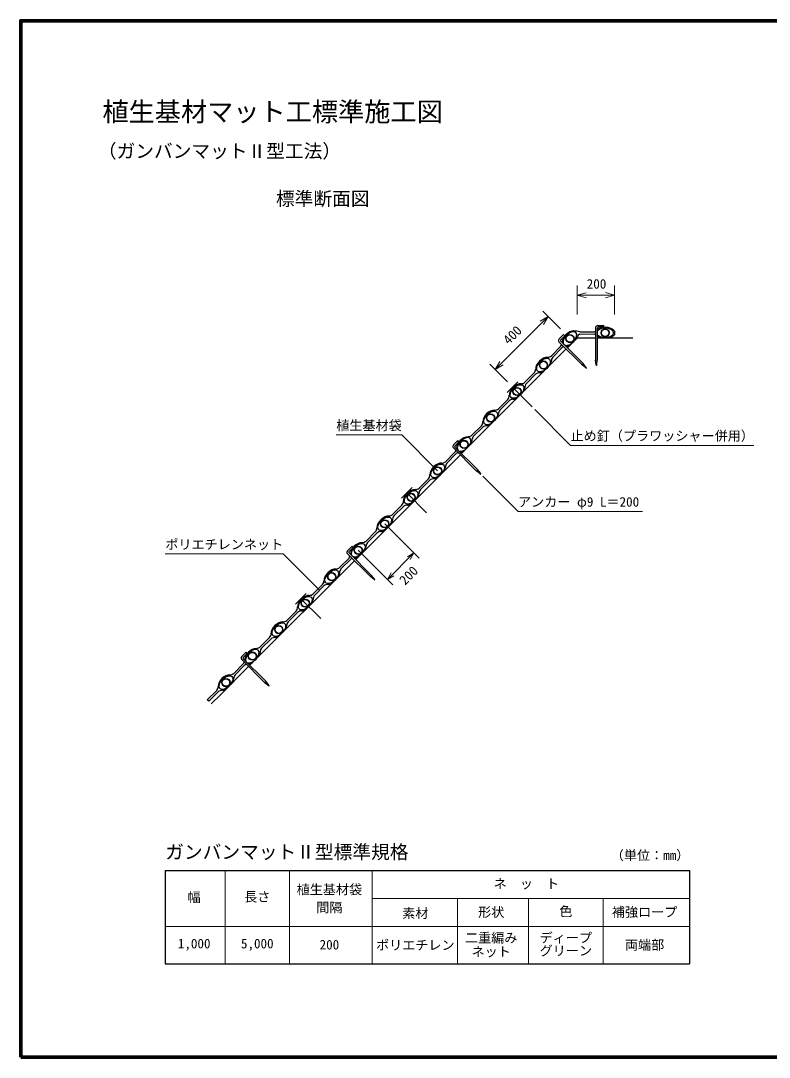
# Model space of a CAD drawing. Units: millimetres, scale not verified. Extents: x 200 to 8200, y 200 to 5838.
# Drawn here: x 200 to 4200, y 200 to 5740 of the extents above; entities that cross this region are included whole.
import ezdxf
from ezdxf.enums import TextEntityAlignment as Align

# ---------------------------------------------------------------- set-up
doc = ezdxf.new("R2010")
doc.units = ezdxf.units.MM
doc.header["$LTSCALE"] = 20
for name, color, linetype in [('C-MTR', 5, 'Continuous'), ('C-MTR-TXT', 5, 'Continuous'), ('C-TTL-TXT', 7, 'Continuous')]:
    doc.layers.add(name, color=color, linetype=linetype)
for name, color, linetype, lineweight in [('C-MTR-FRAM', 5, 'Continuous', 25), ('C-MTR-LINE', 5, 'Continuous', 13), ('C-STR', 7, 'Continuous', 25), ('C-STR-DIM', 1, 'Continuous', 13), ('C-STR-HTXT', 1, 'Continuous', 13), ('C-TTL', 2, 'Continuous', 70)]:
    doc.layers.add(name, color=color, linetype=linetype, lineweight=lineweight)
doc.styles.add('ＭＳ ゴシック', font='')
doc.styles.get('ＭＳ ゴシック').set_extended_font_data('MS Gothic')

msp = doc.modelspace()

# ---------------------------------------------------------------- linework, layer by layer
at = {"layer": 'C-MTR-FRAM'}
for p, q in [((972.24, 1198.6), (972.24, 698.6)), ((972.24, 1198.6), (3773.16, 1198.6)), ((3773.16, 1198.6), (3773.16, 698.6)), ((972.24, 698.6), (3773.16, 698.6))]:
    msp.add_line(p, q, dxfattribs=at)
at = {"layer": 'C-MTR-LINE'}
for p, q in [((1292.24, 1198.6), (1292.24, 698.6)), ((1636.77, 1198.6), (1636.77, 698.6)), ((2078.85, 1198.6), (2078.85, 698.6)), ((2078.85, 1048.6), (3773.16, 1048.6)), ((2534.85, 1048.6), (2534.85, 698.6)), ((2913.16, 1048.6), (2913.16, 698.6)), ((3313.16, 1048.6), (3313.16, 698.6)), ((972.24, 898.6), (3773.16, 898.6))]:
    msp.add_line(p, q, dxfattribs=at)
at = {"layer": 'C-STR'}
for p, q in [((3271.94, 4101.53), (3271.94, 3926.43)), ((3283.46, 4110.42), (3316.41, 4110.42)), ((3316.41, 4101.42), (3286.35, 4101.42)), ((3316.41, 4101.42), (3316.41, 4110.42)), ((3077.65, 4038.98), (3100.94, 4062.28)), ((3107.3, 4055.92), (3086.06, 4034.66)), ((3107.3, 4055.92), (3100.94, 4062.28)), ((3121.7, 3991.59), (3174.43, 4044.32)), ((3174.43, 4044.32), (3271.94, 4044.32)), ((3174.67, 4049.27), (3174.81, 4049.71)), ((3188.16, 4076.94), (3266.02, 4076.94)), ((3188.16, 4065.55), (3266.2, 4065.83)), ((3280.94, 4096.43), (3280.94, 3926.43)), ((3280.94, 4044.32), (3373.59, 4044.32)), ((3373.59, 4081.04), (3373.59, 4061.28)), ((3373.59, 4044.29), (3470.47, 4044.29)), ((3035.5, 3948.85), (3085.22, 3998.57)), ((3042.8, 3941.56), (3092.36, 3991.13)), ((3075.79, 4024.55), (3199.64, 3900.77)), ((3085.76, 4027.31), (3206, 3907.14)), ((3100.79, 3999.56), (3100.79, 3999.56)), ((2555.59, 3426.33), (3114.82, 3985.55)), ((3219.44, 3885.22), (3199.64, 3900.77)), ((3221.56, 3887.34), (3206, 3907.14)), ((3219.44, 3885.22), (3224.04, 3882.75)), ((3224.04, 3882.75), (3221.56, 3887.34)), ((3274.94, 3901.43), (3271.94, 3926.43)), ((3274.94, 3901.43), (3276.44, 3896.43)), ((3276.44, 3896.43), (3277.94, 3901.43)), ((3277.94, 3901.43), (3280.94, 3926.43)), ((2894.08, 3807.43), (2944.38, 3857.74)), ((2901.38, 3800.13), (2951.68, 3850.45)), ((2855.59, 3809.97), (2799.02, 3753.4)), ((2933.37, 3675.62), (2827.3, 3781.68)), ((2752.66, 3666.01), (2802.96, 3716.32)), ((2759.96, 3658.71), (2810.26, 3709.02)), ((2611.24, 3524.59), (2661.54, 3574.9)), ((2618.53, 3517.29), (2668.83, 3567.6)), ((2512.24, 3473.02), (2535.53, 3496.32)), ((2541.89, 3489.96), (2535.53, 3496.32)), ((2510.38, 3458.59), (2634.23, 3334.81)), ((2520.35, 3461.35), (2640.59, 3341.18)), ((2541.89, 3489.96), (2520.64, 3468.7)), ((1989.91, 2860.64), (2549.13, 3419.86)), ((2469.82, 3383.17), (2520.12, 3433.47)), ((2477.11, 3375.87), (2527.41, 3426.18)), ((2654.03, 3319.26), (2634.23, 3334.81)), ((2656.15, 3321.39), (2640.59, 3341.18)), ((2328.39, 3241.75), (2378.7, 3292.05)), ((2335.69, 3234.45), (2385.99, 3284.76)), ((2654.03, 3319.26), (2658.63, 3316.79)), ((2658.63, 3316.79), (2656.15, 3321.39)), ((2291.03, 3244.57), (2234.46, 3188)), ((2368.81, 3110.22), (2262.74, 3216.28)), ((2186.97, 3100.33), (2237.28, 3150.63)), ((2194.27, 3093.03), (2244.57, 3143.34)), ((2045.55, 2958.9), (2095.86, 3009.21)), ((2052.85, 2951.61), (2103.15, 3001.92)), ((1944.69, 2892.91), (2068.54, 2769.13)), ((1946.55, 2907.33), (1969.84, 2930.64)), ((1954.66, 2895.67), (2074.91, 2775.49)), ((1976.21, 2924.28), (1954.96, 2903.01)), ((1976.21, 2924.28), (1969.84, 2930.64)), ((1424.22, 2294.95), (1983.44, 2854.18)), ((1904.13, 2817.48), (1954.44, 2867.79)), ((1911.43, 2810.19), (1961.73, 2860.5)), ((2090.47, 2755.7), (2074.91, 2775.49)), ((1762.71, 2676.06), (1813.01, 2726.37)), ((1770.01, 2668.76), (1820.31, 2719.08)), ((2088.35, 2753.58), (2068.54, 2769.13)), ((2088.35, 2753.58), (2092.94, 2751.1)), ((2092.94, 2751.1), (2090.47, 2755.7)), ((1725.34, 2678.88), (1668.77, 2622.31)), ((1803.12, 2544.53), (1697.06, 2650.6)), ((1621.29, 2534.64), (1671.59, 2584.95)), ((1628.58, 2527.34), (1678.88, 2577.65)), ((1479.87, 2393.22), (1530.17, 2443.52)), ((1487.16, 2385.92), (1537.46, 2436.23)), ((1379.01, 2327.22), (1502.86, 2203.44)), ((1380.87, 2341.65), (1404.16, 2364.95)), ((1388.98, 2329.98), (1509.22, 2209.81)), ((1410.52, 2358.59), (1389.27, 2337.33)), ((1410.52, 2358.59), (1404.16, 2364.95)), ((1455.62, 2326.35), (1458.32, 2329.19)), ((1268.66, 2139.39), (1417.76, 2288.49)), ((1338.44, 2251.8), (1388.75, 2302.1)), ((1345.74, 2244.5), (1396.04, 2294.81)), ((1197.02, 2110.38), (1247.33, 2160.68)), ((1522.66, 2187.89), (1502.86, 2203.44)), ((1524.78, 2190.01), (1509.22, 2209.81)), ((1522.66, 2187.89), (1527.26, 2185.42)), ((1527.26, 2185.42), (1524.78, 2190.01)), ((1204.32, 2103.08), (1197.02, 2110.38)), ((1204.32, 2103.08), (1254.62, 2153.39)), ((1218.33, 2089.07), (1268.66, 2139.39))]:
    msp.add_line(p, q, dxfattribs=at)
at = {"layer": 'C-STR', "color": 3}
for centre, radius in [((3134.9, 4041.18), 22), ((3134.9, 4041.18), 20), ((3323.18, 4071.44), 22), ((3323.18, 4071.44), 20), ((2993.48, 3899.76), 22), ((2993.48, 3899.76), 20), ((2852.06, 3758.34), 22), ((2852.06, 3758.34), 20), ((2710.64, 3616.92), 22), ((2710.64, 3616.92), 20), ((2569.21, 3475.5), 22), ((2569.21, 3475.5), 20), ((2427.79, 3334.07), 22), ((2427.79, 3334.07), 20), ((2286.37, 3192.65), 22), ((2286.37, 3192.65), 20), ((2144.95, 3051.23), 22), ((2144.95, 3051.23), 20), ((2003.53, 2909.81), 22), ((2003.53, 2909.81), 20), ((1862.11, 2768.39), 22), ((1862.11, 2768.39), 20), ((1720.69, 2626.97), 22), ((1720.69, 2626.97), 20), ((1579.26, 2485.55), 22), ((1579.26, 2485.55), 20), ((1437.84, 2344.13), 22), ((1437.84, 2344.13), 20), ((1296.42, 2202.7), 22), ((1296.42, 2202.7), 20)]:
    msp.add_circle(centre, radius, dxfattribs=at)
at = {"layer": 'C-STR'}
for centre, radius, start, end in [((3283.62, 4098.3), 12.12, 90.74558, 164.52089), ((3285.94, 4096.43), 5, 85.32404, 180), ((3109.98, 3707.89), 377.24, 78.03902, 83.15981), ((3194.86, 4046.37), 20.32, 109.23837, 170.54034), ((3247.34, 4108.79), 36.92, 300.38334, 311.77858), ((3247.34, 4034.09), 36.92, 48.22142, 59.28738), ((3404.78, 4010.12), 59.92, 121.36448, 132.45031), ((3394.75, 4117.32), 41.99, 229.62006, 239.74532), ((3086.33, 4030.53), 12.12, 135.76262, 209.53793), ((3089.29, 4030.85), 5, 130.3409, 225.01704), ((3054.6, 4023.06), 39.21, 321.35838, 339.1595), ((3117.27, 3960.06), 39.82, 110.86609, 128.7273), ((3054.6, 4023.06), 39.21, 354.70157, 355.51184), ((3118.7, 3952.56), 47.44, 93.36242, 96.42887), ((3112.1, 4054.67), 54.9, 273.99244, 294.43028), ((3012.57, 3977.79), 36.92, 273.81739, 308.39775), ((3012.57, 3977.79), 36.92, 273.81739, 284.61666), ((3071.73, 3918.62), 36.92, 141.60225, 177.51137), ((2915.44, 3880.67), 36.92, 321.60225, 356.23923), ((3091.33, 3915.68), 56.66, 175.39434, 178.90093), ((2974.61, 3821.51), 36.92, 103.87438, 128.39775), ((2974.72, 3823.1), 35.41, 91.75271, 105.43758), ((2871.15, 3836.37), 36.92, 273.81739, 308.39775), ((2930.31, 3777.2), 36.92, 141.60225, 179.50989), ((2774.02, 3739.25), 36.92, 321.60225, 359.50989), ((2833.19, 3680.09), 36.92, 90.49011, 128.39775), ((2729.73, 3694.95), 36.92, 273.81739, 308.39775), ((2788.89, 3635.78), 36.92, 141.60225, 179.50989), ((2632.6, 3597.83), 36.92, 321.60225, 359.50989), ((2691.77, 3538.67), 36.92, 90.49011, 128.39775), ((2596.71, 3448), 68.94, 94.94617, 175.25566), ((2588.31, 3553.52), 36.92, 273.81739, 308.39775), ((2647.47, 3494.36), 36.92, 141.60225, 179.50989), ((2520.92, 3464.57), 12.12, 135.76262, 209.53793), ((2523.88, 3464.89), 5, 130.3409, 225.01704), ((2491.18, 3456.41), 36.92, 321.60225, 339.18046), ((2446.88, 3412.1), 36.92, 273.81739, 308.39775), ((2550.34, 3397.25), 36.92, 110.81129, 128.39775), ((2550.34, 3397.25), 36.92, 90.49011, 94.18943), ((2506.05, 3352.94), 36.92, 141.60225, 179.50989), ((2349.76, 3314.99), 36.92, 321.60225, 359.50989), ((2408.92, 3255.83), 36.92, 90.49011, 128.39775), ((2305.46, 3270.68), 36.92, 273.81739, 308.39775), ((2364.63, 3211.52), 36.92, 141.60225, 179.50989), ((2208.34, 3173.57), 36.92, 321.60225, 359.50989), ((2267.5, 3114.4), 36.92, 90.49011, 128.39775), ((2164.04, 3129.26), 36.92, 273.81739, 308.39775), ((2223.2, 3070.1), 36.92, 141.60225, 179.50989), ((2066.92, 3032.15), 36.92, 321.60225, 359.50989), ((2126.08, 2972.98), 36.92, 90.49011, 128.39775), ((2031.02, 2882.32), 68.94, 94.94617, 175.25566), ((2022.62, 2987.84), 36.92, 273.81739, 308.39775), ((2081.78, 2928.68), 36.92, 141.60225, 179.50989), ((1955.23, 2898.88), 12.12, 135.76262, 209.53793), ((1958.2, 2899.2), 5, 130.3409, 225.01704), ((1925.5, 2890.73), 36.92, 321.60225, 339.18046), ((1984.66, 2831.56), 36.92, 110.81129, 128.39775), ((1981.16, 2921.67), 53.3, 270.85968, 292.79001), ((1881.2, 2846.42), 36.92, 273.81739, 308.39775), ((1940.36, 2787.25), 36.92, 141.60225, 179.50989), ((1784.07, 2749.3), 36.92, 321.60225, 359.50989), ((1843.24, 2690.14), 36.92, 90.49011, 128.39775), ((1739.78, 2705), 36.92, 273.81739, 308.39775), ((1798.94, 2645.83), 36.92, 141.60225, 179.50989), ((1642.65, 2607.88), 36.92, 321.60225, 359.50989), ((1701.82, 2548.72), 36.92, 90.49011, 128.39775), ((1598.36, 2563.57), 36.92, 273.81739, 308.39775), ((1657.52, 2504.41), 36.92, 141.60225, 179.50989), ((1501.23, 2466.46), 36.92, 321.60225, 359.50989), ((1560.39, 2407.3), 36.92, 90.49011, 128.39775), ((1465.34, 2316.63), 68.94, 94.94617, 175.25566), ((1456.93, 2422.15), 36.92, 273.81739, 308.39775), ((1516.1, 2362.99), 36.92, 141.60225, 179.50989), ((1389.55, 2333.2), 12.12, 135.76262, 209.53793), ((1392.51, 2333.52), 5, 130.3409, 225.01704), ((1359.81, 2325.04), 36.92, 321.60225, 339.18046), ((1418.97, 2265.88), 36.92, 110.81129, 128.39775), ((1415.48, 2355.99), 53.3, 270.85968, 292.79001), ((1315.51, 2280.73), 36.92, 273.81739, 308.39775), ((1374.68, 2221.57), 36.92, 141.60225, 179.50989), ((1218.39, 2183.62), 36.92, 321.60225, 356.23923), ((1277.81, 2123.99), 37.45, 90.62342, 128.26193)]:
    msp.add_arc(centre, radius, start, end, dxfattribs=at)
for centre, major_axis, ratio, start_param, end_param in [((3323.18, 4071.44), (49.99, 0), 0.602911, 0.4789352, 2.5772021), ((3134.9, 4041.18), (35.35, 35.35), 0.602911, 0.5220833, 2.652568), ((3134.9, 4041.18), (31.81, 31.81), 0.558777, 3.2815723, 9.2851307), ((3134.85, 4040.29), (35.35, 35.35), 0.602911, 5.2966931, 5.5382039), ((3323.18, 4071.44), (44.99, 0), 0.558777, 3.4931997, 9.0731709), ((3323.18, 4071.44), (49.99, 0), 0.602911, 3.7059832, 4.2610467), ((3323.18, 4071.44), (49.99, 0), 0.602911, 5.1637312, 5.7059966), ((2993.48, 3899.76), (35.35, 35.35), 0.602911, 0.4789352, 2.6626575), ((2993.48, 3899.76), (35.35, 35.35), 0.602911, 5.2966931, 5.6795903), ((2993.48, 3899.76), (35.35, 35.35), 0.602911, 3.6684026, 4.1280849), ((2852.06, 3758.34), (35.35, 35.35), 0.602911, 0.4789352, 2.6626575), ((2852.06, 3758.34), (35.35, 35.35), 0.602911, 5.2966931, 5.7346459), ((2852.06, 3758.34), (35.35, 35.35), 0.602911, 3.6684026, 4.1280849), ((2710.64, 3616.92), (35.35, 35.35), 0.602911, 0.4789352, 2.6626575), ((2710.64, 3616.92), (35.35, 35.35), 0.602911, 5.2966931, 5.7346459), ((2710.64, 3616.92), (35.35, 35.35), 0.602911, 3.6684026, 4.1280849), ((2569.21, 3475.5), (31.81, 31.81), 0.558777, 3.2816007, 9.2851023), ((2569.21, 3475.5), (35.35, 35.35), 0.602911, 5.2966931, 5.7346459), ((2569.21, 3475.5), (35.35, 35.35), 0.602911, 3.6684026, 4.1280849), ((2427.79, 3334.07), (35.35, 35.35), 0.602911, 0.4789352, 2.6626575), ((2427.79, 3334.07), (35.35, 35.35), 0.602911, 5.2966931, 5.7346459), ((2427.79, 3334.07), (35.35, 35.35), 0.602911, 3.6684026, 4.1280849), ((2286.37, 3192.65), (35.35, 35.35), 0.602911, 0.4789352, 2.6626575), ((2286.37, 3192.65), (35.35, 35.35), 0.602911, 5.2966931, 5.7346459), ((2286.37, 3192.65), (35.35, 35.35), 0.602911, 3.6684026, 4.1280849), ((2144.95, 3051.23), (35.35, 35.35), 0.602911, 0.4789352, 2.6626575), ((2144.95, 3051.23), (35.35, 35.35), 0.602911, 5.2966931, 5.7346459), ((2144.95, 3051.23), (35.35, 35.35), 0.602911, 3.6684026, 4.1280849), ((2003.53, 2909.81), (35.35, 35.35), 0.602911, 5.2966931, 5.7346459), ((1862.11, 2768.39), (35.35, 35.35), 0.602911, 0.4789352, 2.6626575), ((1862.11, 2768.39), (35.35, 35.35), 0.602911, 5.2966931, 5.7346459), ((1862.11, 2768.39), (35.35, 35.35), 0.602911, 3.6684026, 4.1280849), ((1720.69, 2626.97), (35.35, 35.35), 0.602911, 0.4789352, 2.6626575), ((1720.69, 2626.97), (35.35, 35.35), 0.602911, 5.2966931, 5.7346459), ((1720.69, 2626.97), (35.35, 35.35), 0.602911, 3.6684026, 4.1280849), ((1579.26, 2485.55), (35.35, 35.35), 0.602911, 0.4789352, 2.6626575), ((1579.26, 2485.55), (35.35, 35.35), 0.602911, 5.2966931, 5.7346459), ((1579.26, 2485.55), (35.35, 35.35), 0.602911, 3.6684026, 4.1280849), ((1437.84, 2344.13), (31.81, 31.81), 0.558777, 3.2816007, 9.2851023), ((1437.84, 2344.13), (35.35, 35.35), 0.602911, 5.2966931, 5.7346459), ((1296.42, 2202.7), (35.35, 35.35), 0.602911, 0.4789352, 2.6626575), ((1296.42, 2202.7), (35.35, 35.35), 0.602911, 5.2966931, 5.7346459), ((1296.42, 2202.7), (35.35, 35.35), 0.602911, 3.6908812, 4.1280849)]:
    msp.add_ellipse(centre, major_axis=major_axis, ratio=ratio, start_param=start_param, end_param=end_param, dxfattribs=at)
for centre in [(2993.48, 3899.76), (2852.06, 3758.34), (2710.64, 3616.92), (2427.79, 3334.07), (2286.37, 3192.65), (2144.95, 3051.23), (2003.53, 2909.81), (1862.11, 2768.39), (1720.69, 2626.97), (1579.26, 2485.55), (1296.42, 2202.7)]:
    msp.add_ellipse(centre, major_axis=(31.81, 31.81), ratio=0.558777, dxfattribs=at)
at = {"layer": 'C-STR-DIM'}
for p, q in [((3173.59, 4169.26), (3173.59, 4325.6)), ((3373.59, 4169.26), (3373.59, 4325.6)), ((3173.59, 4272.61), (3221.88, 4285.55)), ((3173.59, 4272.61), (3221.88, 4259.67)), ((3173.59, 4272.61), (3373.59, 4272.61)), ((3373.59, 4272.61), (3325.29, 4259.67)), ((3373.59, 4272.61), (3325.59, 4286.61)), ((3173.59, 4265.6), (3173.59, 4232.61)), ((3373.59, 4265.6), (3373.59, 4232.61)), ((2735.61, 3876.2), (3018.45, 4159.04)), ((3018.45, 4159.04), (2975.15, 4134.04)), ((3083.95, 4093.54), (2990.13, 4187.36)), ((3018.45, 4159.04), (2993.45, 4115.74)), ((2801.11, 3810.69), (2707.29, 3904.52)), ((2735.61, 3876.2), (2760.61, 3919.5)), ((2735.61, 3876.2), (2778.91, 3901.2)), ((2144.95, 3051.23), (2329.23, 2866.96)), ((2003.53, 2909.81), (2188.52, 2724.82)), ((2300.95, 2895.23), (2159.53, 2753.81)), ((2300.95, 2895.23), (2266.31, 2875.23)), ((2300.95, 2895.23), (2280.95, 2860.59)), ((2159.53, 2753.81), (2179.53, 2788.45)), ((2159.53, 2753.81), (2194.17, 2773.81))]:
    msp.add_line(p, q, dxfattribs=at)
at = {"layer": 'C-STR-HTXT'}
for p, q in [((2946.37, 3662.58), (3138.02, 3470.32)), ((1886.15, 3526.34), (2236.15, 3526.34)), ((2236.15, 3526.34), (2427.79, 3334.07)), ((3138.02, 3470.32), (4118.02, 3470.32)), ((2669.21, 3306.16), (2857.32, 3117.44)), ((2857.32, 3117.44), (3522.32, 3117.44)), ((972.65, 2889.88), (1602.65, 2889.88)), ((1602.65, 2889.88), (1794.29, 2697.62))]:
    msp.add_line(p, q, dxfattribs=at)
at = {"layer": 'C-TTL'}
msp.add_lwpolyline([(200, 200), (8200, 200), (8200, 5740), (200, 5740)], close=True, dxfattribs=at)

# ---------------------------------------------------------------- texts
at = {"layer": 'C-MTR', "style": 'ＭＳ ゴシック'}
msp.add_text('ガンバンマットⅡ型標準規格', height=73.31, dxfattribs=at).set_placement((972.24, 1238.6), align=Align.BOTTOM_LEFT)
at = {"layer": 'C-MTR-TXT', "style": 'ＭＳ ゴシック'}
msp.add_text('（単位：mm）', height=51.32, dxfattribs=at).set_placement((3353.16, 1238.6), align=Align.BOTTOM_LEFT)
for s, p in [('植生基材袋', (1849.5, 1055.92)), ('ネ\u3000ッ\u3000ト', (2901.99, 1086.6)), ('幅', (1126.8, 1014.6)), ('長さ', (1463.91, 1016.6)), ('間隔', (1849.5, 959.92)), ('素材', (2308.64, 928.6)), ('形状', (2714.06, 934.96)), ('色', (3112.86, 938.6)), ('補強ロープ', (3533.7, 935.39)), ('1,000', (1126.8, 766.6)), ('5,000', (1463.91, 766.6)), ('ポリエチレン', (2308.64, 758.6)), ('二重編み', (2714.06, 797.6)), ('ディープ', (3112.86, 797.6)), ('両端部', (3533.7, 759.6)), ('200', (1849.5, 760.6)), ('ネット', (2714.06, 723.6)), ('グリーン', (3112.86, 728.6))]:
    msp.add_text(s, height=51.32, dxfattribs=at).set_placement(p, align=Align.BOTTOM_CENTER)
at = {"layer": 'C-STR-DIM', "color": 7, "style": 'ＭＳ ゴシック'}
msp.add_text('200', height=51.32, dxfattribs=at).set_placement((3224.58, 4292.61), align=Align.BOTTOM_LEFT)
for s, p in [('400', (2819.24, 3994.3)), ('200', (2264.84, 2709.49))]:
    msp.add_text(s, height=51.32, rotation=45, dxfattribs=at).set_placement(p, align=Align.BOTTOM_LEFT)
at = {"layer": 'C-STR-HTXT', "color": 7, "style": 'ＭＳ ゴシック'}
for s, p in [('植生基材袋', (1886.15, 3536.34)), ('止め釘（プラワッシャー併用）', (3138.02, 3480.32)), ('アンカー φ9 L＝200', (2857.32, 3127.44)), ('ポリエチレンネット', (972.65, 2899.88))]:
    msp.add_text(s, height=51.32, dxfattribs=at).set_placement(p, align=Align.BOTTOM_LEFT)
at = {"layer": 'C-TTL-TXT', "color": 3, "style": 'ＭＳ ゴシック'}
for s, height, p in [('植生基材マット工標準施工図', 102.6, (636.32, 5171.33)), ('（ガンバンマットⅡ型工法）', 73.31, (612.01, 4984.92))]:
    msp.add_text(s, height=height, dxfattribs=at).set_placement(p, align=Align.BOTTOM_LEFT)
at = {"layer": 'C-TTL-TXT', "style": 'ＭＳ ゴシック'}
msp.add_text('標準断面図', height=73.31, dxfattribs=at).set_placement((1563.83, 4730.22), align=Align.BOTTOM_LEFT)

doc.saveas('drawing.dxf')
